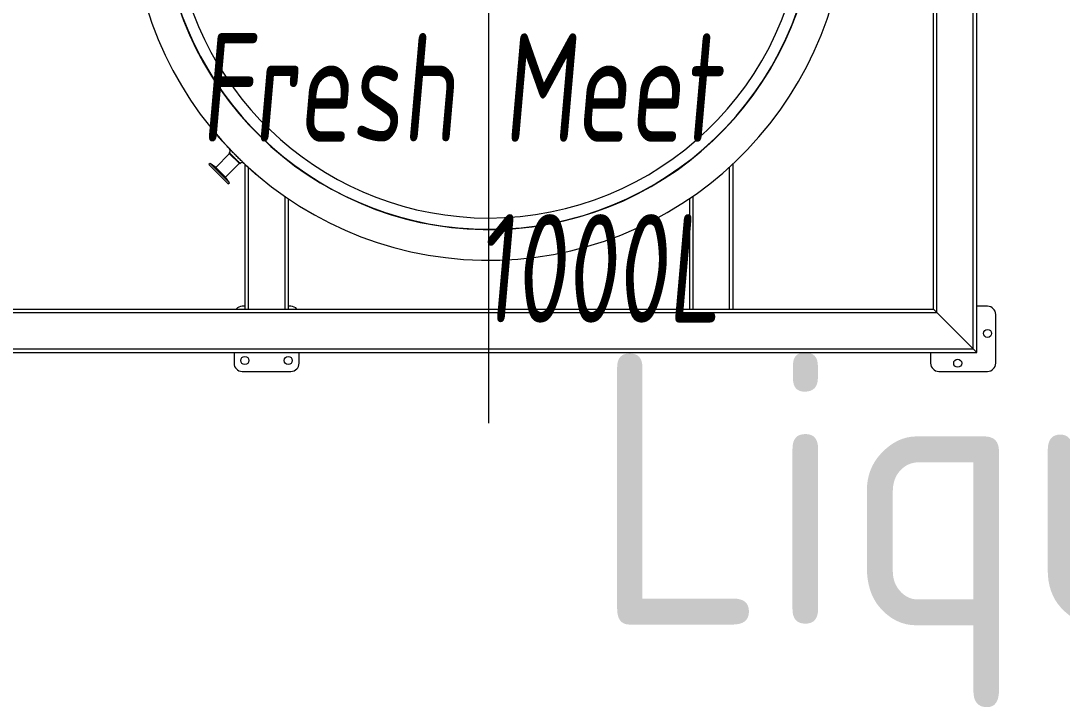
# Model space of a CAD drawing. Extents: x -681219 to -550379, y -242630 to -158199.
# Drawn here: x -648418 to -646497, y -225098 to -223833 of the extents above; entities that cross this region are included whole.
import ezdxf

# ---------------------------------------------------------------- set-up
doc = ezdxf.new("R2010")
doc.units = 0
doc.header["$LTSCALE"] = 1000
doc.linetypes.add('CENTER', pattern=[50.8, 31.75, -6.35, 6.35, -6.35])
doc.layers.get('0').update_dxf_attribs({"linetype": 'CONTINUOUS'})
doc.layers.add('famsun', color=7, linetype='CONTINUOUS', lineweight=0)
doc.layers.add('text1', color=7, linetype='CONTINUOUS', lineweight=0)
doc.styles.add('ISOCP', font='isocp.shx', dxfattribs={"bigfont": 'gbcbig.shx'})

# ---------------------------------------------------------------- blocks, each defined once
blk = doc.blocks.new('Meat tank 1000l-V')
at = {"color": 8, "linetype": 'CENTER'}
blk.add_line((0, 960.6), (0, -754.4), dxfattribs=at)
for p, q in [((-830, 865), (-920, 865)), ((455, 865), (365, 865)), ((-935, 850), (-935, 760)), ((-815, 830), (-815, 850)), ((350, 850), (350, 830)), ((470, 830), (470, 850)), ((-900, 830), (-900, -670)), ((-900, 830), (-893.6, 823.6)), ((1450, 830), (-900, 830)), ((-893.6, 823.6), (-900, 830)), ((-893.6, 823.6), (-893.6, -663.6)), ((-893.6, 823.6), (-826.4, 756.4)), ((1443.6, 823.6), (-893.6, 823.6)), ((-826.4, 756.4), (-820, 750)), ((1376.4, 756.4), (-826.4, 756.4)), ((-820, 750), (-826.4, 756.4)), ((-826.4, 756.4), (-826.4, 94)), ((-820, 750), (-820, 94)), ((-450, 750), (-820, 750)), ((-450, 482.8), (-450, 750)), ((-443.6, 750), (-450, 750)), ((-376.4, 750), (-443.6, 750)), ((-443.6, 488.7), (-443.6, 750)), ((-370, 750), (-376.4, 750)), ((-376.4, 542.1), (-376.4, 750)), ((370, 750), (-370, 750)), ((-370, 546.5), (-370, 750)), ((370, 546.5), (370, 750)), ((376.4, 750), (370, 750)), ((443.6, 750), (376.4, 750)), ((376.4, 542.1), (376.4, 750)), ((450, 750), (443.6, 750)), ((443.6, 489.1), (443.6, 750)), ((1370, 750), (450, 750)), ((450, 483), (450, 750)), ((-920, 745), (-900, 745)), ((365, 745), (370, 745)), ((450, 745), (455, 745)), ((480.5, 519.3), (478.4, 517.2)), ((516.2, 483.6), (480.5, 519.3)), ((428.8, 502.6), (428.3, 502.1)), ((485.8, 506.9), (460.4, 481.5)), ((478.4, 517.2), (485.8, 506.9)), ((514.1, 481.5), (478.4, 517.2)), ((503.8, 489), (485.8, 506.9)), ((459.5, 482.4), (458.6, 481.5)), ((479.3, 462.6), (459.5, 482.4)), ((478.4, 463.5), (503.8, 489)), ((503.8, 489), (514.1, 481.5)), ((514.1, 481.5), (516.2, 483.6)), ((478.4, 461.7), (479.3, 462.6)), ((499.3, 431.7), (499.5, 431.9))]:
    blk.add_line(p, q)
at = {"flags": 128}
blk.add_lwpolyline([(-820, 748.8), (-819.4, 749.4), (-818.8, 750)], dxfattribs=at)
for centre in [(-865, 850), (370, 845), (450, 845), (-920, 795)]:
    blk.add_circle(centre, 7.5)
for centre, radius, start, end in [((-920, 850), 15, 90, 180), ((-830, 850), 15, 0, 90), ((365, 850), 15, 90, 180), ((455, 850), 15, 0, 90), ((-920, 760), 15, 180, 270), ((365, 760), 15, 221.8103, 270), ((455, 760), 15, 270, 318.1897), ((0, 0), 660, 2.6127, 270), ((0, 0), 603.5, 7.0908, 270), ((0, 0), 603, 90, 352.903), ((0, 0), 603, 7.097, 90), ((0, 0), 582.2, 90, 352.6487), ((0, 0), 582.2, 7.3513, 90), ((455.1, 485.1), 5, 226.2617, 314.9925), ((482, 458.2), 5, 135.0905, 223.7698)]:
    blk.add_arc(centre, radius, start, end)
for points, knots in [([(428.8, 502.6), (428.9, 502.5), (429, 502.4), (429.9, 501.6), (430.8, 500.8), (432, 499.7), (433.4, 498.5), (435, 497), (436.8, 495.3), (438.9, 493.4), (441.1, 491.4), (443.5, 489.2), (446, 486.8), (448.7, 484.3), (451.5, 481.6), (454.3, 478.9), (457.3, 476), (460.2, 473.1), (463.2, 470.2), (466.2, 467.2), (468.3, 465), (469.5, 463.9), (469.6, 463.7)], [0, 0, 0, 0, 0.097739, 0.147888, 0.198407, 0.247541, 0.296675, 0.346375, 0.396888, 0.446071, 0.495255, 0.545006, 0.595571, 0.64457, 0.693912, 0.743786, 0.794389, 0.84355, 0.892711, 0.942441, 0.992988, 1, 1, 1, 1]), ([(458.6, 481.5), (458.6, 481.5), (458.6, 481.5), (458.7, 481.4), (459.1, 481), (459.9, 480.4), (460.8, 479.5), (462, 478.3), (463.3, 477), (464.9, 475.5), (466.5, 474), (468.1, 472.3), (469.8, 470.6), (471.4, 469), (473, 467.4), (474.4, 465.9), (475.7, 464.6), (476.7, 463.5), (477.5, 462.7), (478.1, 462.1), (478.4, 461.8), (478.4, 461.8), (478.4, 461.8)], [0, 0, 0, 0, 0.000165, 0.053079, 0.107529, 0.160444, 0.214892, 0.267817, 0.322275, 0.375208, 0.429677, 0.482595, 0.537048, 0.58995, 0.644386, 0.697297, 0.751741, 0.804671, 0.859136, 0.912066, 0.966532, 1, 1, 1, 1]), ([(470.6, 462.7), (471.1, 462.2), (472.5, 460.8), (474.9, 458.3), (477.7, 455.4), (480.4, 452.6), (482.9, 449.9), (485.3, 447.4), (487.6, 444.9), (489.7, 442.6), (491.6, 440.5), (493.4, 438.7), (494.9, 437), (496.3, 435.5), (497.4, 434.2), (498.2, 433.3), (498.9, 432.5), (499.3, 432.1), (499.5, 431.9), (499.5, 431.9), (499.5, 431.9)], [0, 0, 0, 0, 0.030354, 0.089268, 0.148862, 0.209432, 0.268382, 0.327332, 0.386961, 0.447565, 0.506338, 0.565629, 0.625343, 0.686035, 0.744809, 0.803994, 0.863818, 0.924516, 0.983467, 1, 1, 1, 1])]:
    blk.add_open_spline(points, degree=3, knots=knots)

msp = doc.modelspace()

# ---------------------------------------------------------------- block references
at = {"layer": 'famsun', "color": 2, "rotation": 180}
msp.add_blockref('Meat tank 1000l-V', (-647555.0816, -223613.9565), dxfattribs=at)

# ---------------------------------------------------------------- texts
at = {"layer": 'text1', "ltscale": 20, "attachment_point": 3, "style": 'ISOCP'}
for s, insert, char_height in [('{\\Fgbenor,-gbcbig|c134;\\Q5;\\W0.8;\\C6;Fresh Meet\\P1000L}', (-647128.4925, -223855.5825), 200), ('Liquid daliy tank area', (-641215.0591, -224445.8589), 500)]:
    msp.add_mtext_dynamic_manual_height_columns(s, width=16722.717465, gutter_width=355537.5, heights=[0], dxfattribs=dict(at, insert=insert, char_height=char_height))

doc.saveas('drawing.dxf')
